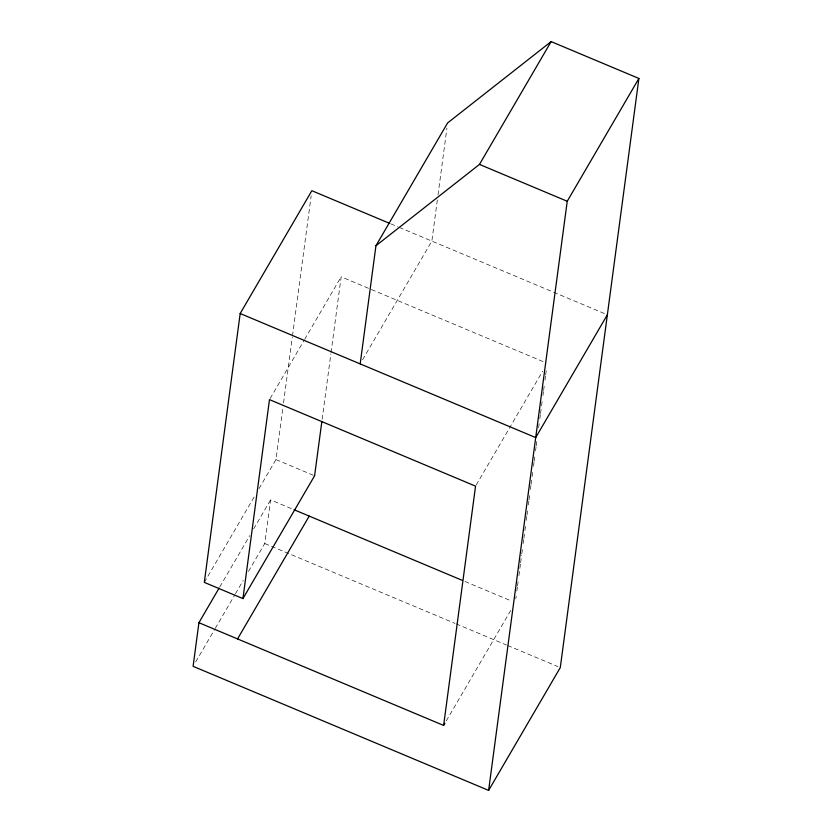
<?xml version="1.0" encoding="UTF-8"?>
<svg xmlns="http://www.w3.org/2000/svg" width="832" height="832" viewBox="0 0 832 832"><rect width="100%" height="100%" fill="white"/><g stroke="black" fill="none" stroke-linecap="round" stroke-linejoin="round"><path stroke-width="0.62" stroke-dasharray="4.16 3.12" d="M248.477 571.428L264.763 543.514L270.587 499.886L292.833 509.226M259.033 488.592L275.964 459.566L282.838 408.106M283.525 402.958L292.271 337.355M292.448 336.066L311.158 195.853M322.14 419.307L330.876 353.839M331.042 352.56L341.151 276.817L546.021 362.835M437.33 199.992L431.85 241.093L362.138 360.558M438.017 194.854L446.93 128.066M515.809 598.759L516.152 596.19M516.838 591.042L517.348 587.184M517.525 585.894L518.211 580.757M518.898 575.609L520.437 564.023M520.614 562.744L521.643 555.027M521.81 553.738L522.496 548.59M523.182 543.442L523.702 539.583M523.869 538.294L524.732 531.866M524.909 530.577L525.595 525.429M526.282 520.291L526.791 516.433M526.968 515.143L527.654 509.995M528.341 504.847L528.85 500.989M529.027 499.71L529.714 494.562M530.4 489.414L530.91 485.555M531.086 484.266L531.939 477.838M532.116 476.549L532.802 471.401M533.489 466.253L533.998 462.394M534.175 461.115L534.862 455.967M535.548 450.819L536.058 446.961M536.234 445.671L536.921 440.523M538.637 427.658L539.146 423.8M539.833 418.652L540.353 414.794M540.519 413.514L541.382 407.077M541.549 405.798L542.246 400.65M542.932 395.502L543.442 391.643M543.618 390.354L544.305 385.206M544.991 380.068L545.501 376.199M545.678 374.92L546.364 369.772M270.14 398.518L304.013 340.465M304.668 339.342L341.151 276.817M204.308 582.379L255.122 495.29M219.773 586.966L249.746 535.61M253.646 528.913L270.587 499.886M195.707 661.856L214.604 629.481M215.259 628.368L234.801 594.87M235.446 593.757L243.266 580.362M476.206 485.035L542.662 371.155M446.233 720.97L510.734 610.438M390.811 223.86L397.987 226.876M399.183 227.375L606.164 314.278M275.964 459.566L313.435 475.29M464.974 581.495L511.701 601.11M264.763 543.514L455 623.386M456.196 623.886L506.449 644.987M507.645 645.486L557.898 666.588"/><path stroke-width="1.25" d="M219.118 588.089L198.921 622.7L193.107 666.328L488.623 790.4L560.29 667.586L638.893 78.447L551.138 41.6L447.616 122.928L375.95 245.731L360.183 363.906M389.615 223.361L311.844 190.705L240.178 313.518L204.308 582.379L242.944 598.593L314.6 475.779L321.797 421.876M242.944 598.593L269.485 399.63L475.55 486.148L443.633 725.431L198.921 622.7M488.623 790.4L567.237 201.261L638.893 78.447M375.95 245.731L479.471 164.414L551.138 41.6M237.557 638.914L309.223 516.1M607.36 314.777L535.704 437.59L240.178 313.518M443.633 725.431L444.933 723.206M479.471 164.414L567.237 201.261M294.008 509.714L462.571 580.486"/></g></svg>
